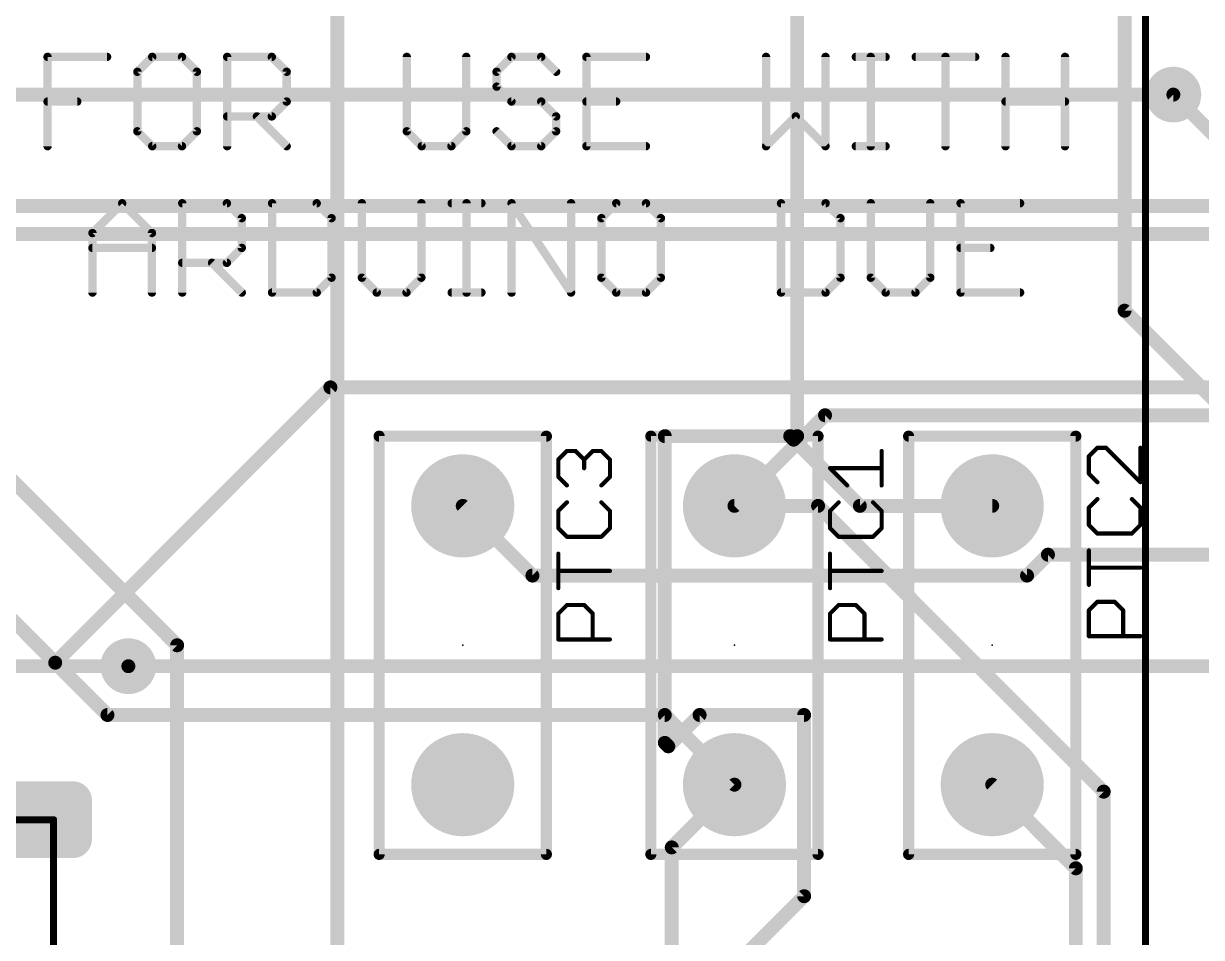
# Model space of a CAD drawing. Extents: x -5 to 102, y -1 to 61.
# Drawn here: x 16.38 to 37.85, y 25.67 to 42.32 of the extents above; entities that cross this region are included whole.
import ezdxf

# ---------------------------------------------------------------- set-up
doc = ezdxf.new("R2010")
doc.units = 0
for name, color, linetype in [('1', 22, 'CONTINUOUS'), ('16', 175, 'CONTINUOUS'), ('17', 82, 'CONTINUOUS'), ('18', 82, 'CONTINUOUS'), ('21', 253, 'CONTINUOUS'), ('23', 7, 'CONTINUOUS'), ('25', 253, 'CONTINUOUS'), ('51', 253, 'CONTINUOUS')]:
    doc.layers.add(name, color=color, linetype=linetype)

# ---------------------------------------------------------------- blocks, each defined once
blk = doc.blocks.new('ROUNDP')
at = {"const_width": 0.5}
blk.add_lwpolyline([(0, -0.25, 1), (0, 0.25, 1), (0, -0.25)], format="xyb", dxfattribs=at)
blk = doc.blocks.new('RECT224000X480000R50')
at = {"const_width": 0.35}
blk.add_lwpolyline([(0.525, -1.15), (0.525, 1.15, 0.4142), (0.35, 1.325), (-0.35, 1.325, 0.4142), (-0.525, 1.15), (-0.525, -1.15, 0.4142), (-0.35, -1.325), (0.35, -1.325, 0.4142)], format="xyb", close=True, dxfattribs=at)
blk.add_solid([(-0.3754, -1.1754), (0.3754, -1.1754), (-0.3754, 1.1754), (0.3754, 1.1754)])
blk = doc.blocks.new('ROUNDV')
at = {"const_width": 0.5}
blk.add_lwpolyline([(0, -0.25, 1), (0, 0.25, 1), (0, -0.25)], format="xyb", dxfattribs=at)

msp = doc.modelspace()

# ---------------------------------------------------------------- linework, layer by layer
at = {"layer": '1', "const_width": 0.254}
for points in [[(36.449, 37.084), (36.449, 51.308)], [(30.48, 50.419), (30.48, 34.798)], [(22.098, 43.561), (22.098, 15.621)], [(42.799, 35.56), (37.338, 41.021)], [(39.37, 34.163), (36.449, 37.084)], [(13.843, 36.322), (19.177, 30.988)], [(28.067, 34.798), (30.353, 34.798)], [(28.067, 29.21), (28.067, 34.798)], [(30.353, 34.798), (30.4165, 34.7345)], [(30.48, 34.798), (30.4165, 34.7345)], [(30.4165, 34.7345), (31.623, 33.528)], [(29.337, 33.528), (30.861, 33.528)], [(30.861, 33.528), (36.068, 28.321)], [(31.623, 33.528), (34.036, 33.528)], [(19.177, 30.988), (19.177, 20.193)], [(18.288, 30.607), (12.954, 30.607)], [(28.702, 29.718), (28.1305, 29.1465)], [(30.607, 29.718), (28.702, 29.718)], [(30.607, 26.416), (30.607, 29.718)], [(28.067, 29.21), (28.1305, 29.1465)], [(29.337, 28.448), (28.194, 27.305)], [(34.036, 28.448), (35.56, 26.924)], [(36.068, 28.321), (36.068, 7.366)], [(28.194, 27.305), (28.194, 21.717)], [(35.56, 26.924), (35.56, 5.334)], [(29.337, 25.146), (30.607, 26.416)]]:
    msp.add_lwpolyline(points, dxfattribs=at)
at = {"layer": '1', "const_width": 0.127}
for points in [[(37.3829, 41.0659, 1), (37.2931, 40.9761)], [(36.4939, 37.1289, 1), (36.4041, 37.0391)], [(36.3855, 37.084, 1), (36.5125, 37.084)], [(28.067, 34.8615, 1), (28.067, 34.7345)], [(28.1305, 34.798, 1), (28.0035, 34.798)], [(30.3979, 34.8429, 1), (30.3081, 34.7531)], [(30.353, 34.7345, 1), (30.353, 34.8615)], [(30.4614, 34.7794, 1), (30.3716, 34.6896)], [(30.3716, 34.7794, 1), (30.4614, 34.6896)], [(30.3716, 34.6896, 1), (30.4614, 34.7794)], [(30.4165, 34.798, 1), (30.5435, 34.798)], [(30.5249, 34.7531, 1), (30.4351, 34.8429)], [(29.337, 33.5915, 1), (29.337, 33.4645)], [(30.9059, 33.5729, 1), (30.8161, 33.4831)], [(30.861, 33.4645, 1), (30.861, 33.5915)], [(31.623, 33.5915, 1), (31.623, 33.4645)], [(31.5781, 33.4831, 1), (31.6679, 33.5729)], [(34.036, 33.4645, 1), (34.036, 33.5915)], [(19.2405, 30.988, 1), (19.1135, 30.988)], [(19.1321, 30.9431, 1), (19.2219, 31.0329)], [(18.288, 30.5435, 1), (18.288, 30.6705)], [(28.702, 29.7815, 1), (28.702, 29.6545)], [(28.7469, 29.6731, 1), (28.6571, 29.7629)], [(30.6705, 29.718, 1), (30.5435, 29.718)], [(30.607, 29.6545, 1), (30.607, 29.7815)], [(28.1119, 29.2549, 1), (28.0221, 29.1651)], [(28.0035, 29.21, 1), (28.1305, 29.21)], [(28.0856, 29.1914, 1), (28.1754, 29.1016)], [(28.0856, 29.1016, 1), (28.1754, 29.1914)], [(29.3819, 28.4031, 1), (29.2921, 28.4929)], [(34.0809, 28.4929, 1), (33.9911, 28.4031)], [(36.1315, 28.321, 1), (36.0045, 28.321)], [(36.0231, 28.2761, 1), (36.1129, 28.3659)], [(28.2575, 27.305, 1), (28.1305, 27.305)], [(28.1491, 27.3499, 1), (28.2389, 27.2601)], [(35.6235, 26.924, 1), (35.4965, 26.924)], [(35.5151, 26.8791, 1), (35.6049, 26.9689)], [(30.5435, 26.416, 1), (30.6705, 26.416)], [(30.6519, 26.3711, 1), (30.5621, 26.4609)]]:
    msp.add_lwpolyline(points, format="xyb", dxfattribs=at)
at = {"layer": '16', "const_width": 0.254}
for points in [[(37.338, 41.021), (12.446, 41.021)], [(8.255, 38.989), (48.133, 38.989)], [(62.611, 38.481), (15.875, 38.481)], [(16.9545, 30.6705), (21.971, 35.687)], [(21.971, 35.687), (38.354, 35.687)], [(16.9545, 30.6705), (12.319, 35.306)], [(29.337, 33.528), (30.988, 35.179)], [(30.988, 35.179), (38.608, 35.179)], [(24.384, 33.528), (25.654, 32.258)], [(34.671, 32.258), (35.052, 32.639)], [(35.052, 32.639), (41.148, 32.639)], [(25.654, 32.258), (34.671, 32.258)], [(17.907, 29.718), (16.9545, 30.6705)], [(43.18, 30.607), (18.288, 30.607)], [(28.067, 29.718), (17.907, 29.718)], [(29.337, 28.448), (28.067, 29.718)]]:
    msp.add_lwpolyline(points, dxfattribs=at)
at = {"layer": '16', "const_width": 0.127}
for points in [[(37.338, 40.9575, 1), (37.338, 41.0845)], [(21.971, 35.7505, 1), (21.971, 35.6235)], [(22.0159, 35.6421, 1), (21.9261, 35.7319)], [(30.988, 35.2425, 1), (30.988, 35.1155)], [(31.0329, 35.1341, 1), (30.9431, 35.2239)], [(24.4289, 33.5729, 1), (24.3391, 33.4831)], [(29.2921, 33.5729, 1), (29.3819, 33.4831)], [(35.052, 32.7025, 1), (35.052, 32.5755)], [(35.0969, 32.5941, 1), (35.0071, 32.6839)], [(25.654, 32.3215, 1), (25.654, 32.1945)], [(25.6091, 32.2131, 1), (25.6989, 32.3029)], [(34.6261, 32.3029, 1), (34.7159, 32.2131)], [(34.671, 32.1945, 1), (34.671, 32.3215)], [(16.9994, 30.7154, 1), (16.9096, 30.6256)], [(16.9096, 30.7154, 1), (16.9994, 30.6256)], [(16.9096, 30.6256, 1), (16.9994, 30.7154)], [(18.288, 30.6705, 1), (18.288, 30.5435)], [(17.907, 29.7815, 1), (17.907, 29.6545)], [(17.8621, 29.6731, 1), (17.9519, 29.7629)], [(28.1119, 29.7629, 1), (28.0221, 29.6731)], [(28.067, 29.6545, 1), (28.067, 29.7815)], [(29.2921, 28.4031, 1), (29.3819, 28.4929)]]:
    msp.add_lwpolyline(points, format="xyb", dxfattribs=at)
at = {"layer": '21'}
for points, const_width in [([(16.8151, 40.0812), (16.8151, 41.7082)], 0.1524), ([(16.8151, 41.7082), (17.8998, 41.7082)], 0.1524), ([(18.7234, 41.7082), (18.4523, 41.437)], 0.1524), ([(19.2658, 41.7082), (18.7234, 41.7082)], 0.1524), ([(19.5369, 41.437), (19.2658, 41.7082)], 0.1524), ([(20.0894, 40.0812), (20.0894, 41.7082)], 0.1524), ([(20.0894, 41.7082), (20.9029, 41.7082)], 0.1524), ([(20.9029, 41.7082), (21.1741, 41.437)], 0.1524), ([(23.3637, 41.7082), (23.3637, 40.3524)], 0.1524), ([(24.4484, 40.3524), (24.4484, 41.7082)], 0.1524), ([(25.272, 41.7082), (25.0009, 41.437)], 0.1524), ([(25.8144, 41.7082), (25.272, 41.7082)], 0.1524), ([(26.0855, 41.437), (25.8144, 41.7082)], 0.1524), ([(27.7227, 41.7082), (26.638, 41.7082)], 0.1524), ([(26.638, 41.7082), (26.638, 40.0812)], 0.1524), ([(29.9124, 41.7082), (29.9124, 40.0812)], 0.1524), ([(30.997, 40.0812), (30.997, 41.7082)], 0.1524), ([(31.5495, 41.7082), (32.0918, 41.7082)], 0.1524), ([(31.8207, 40.0812), (31.8207, 41.7082)], 0.1524), ([(32.6409, 41.7082), (33.7256, 41.7082)], 0.1524), ([(33.1833, 40.0812), (33.1833, 41.7082)], 0.1524), ([(34.2781, 40.0812), (34.2781, 41.7082)], 0.1524), ([(35.3628, 41.7082), (35.3628, 40.0812)], 0.1524), ([(18.4523, 41.437), (18.4523, 40.3524)], 0.1524), ([(19.5369, 40.3524), (19.5369, 41.437)], 0.1524), ([(21.1741, 41.437), (21.1741, 40.8947)], 0.1524), ([(25.0009, 41.437), (25.0009, 41.1659)], 0.1524), ([(25.0009, 41.1659), (25.272, 40.8947)], 0.1524), ([(16.8151, 40.8947), (17.3574, 40.8947)], 0.1524), ([(21.1741, 40.8947), (20.9029, 40.6235)], 0.1524), ([(25.272, 40.8947), (25.8144, 40.8947)], 0.1524), ([(25.8144, 40.8947), (26.0855, 40.6235)], 0.1524), ([(26.638, 40.8947), (27.1804, 40.8947)], 0.1524), ([(34.2781, 40.8947), (35.3628, 40.8947)], 0.1524), ([(20.9029, 40.6235), (20.0894, 40.6235)], 0.1524), ([(20.6317, 40.6235), (21.1741, 40.0812)], 0.1524), ([(26.0855, 40.6235), (26.0855, 40.3524)], 0.1524), ([(29.9124, 40.0812), (30.4547, 40.6235)], 0.1524), ([(30.4547, 40.6235), (30.997, 40.0812)], 0.1524), ([(18.4523, 40.3524), (18.7234, 40.0812)], 0.1524), ([(19.2658, 40.0812), (19.5369, 40.3524)], 0.1524), ([(23.3637, 40.3524), (23.6349, 40.0812)], 0.1524), ([(24.1772, 40.0812), (24.4484, 40.3524)], 0.1524), ([(25.272, 40.0812), (25.0009, 40.3524)], 0.1524), ([(26.0855, 40.3524), (25.8144, 40.0812)], 0.1524), ([(18.7234, 40.0812), (19.2658, 40.0812)], 0.1524), ([(23.6349, 40.0812), (24.1772, 40.0812)], 0.1524), ([(25.8144, 40.0812), (25.272, 40.0812)], 0.1524), ([(26.638, 40.0812), (27.7227, 40.0812)], 0.1524), ([(31.5495, 40.0812), (32.0918, 40.0812)], 0.1524), ([(17.6337, 38.4989), (18.176, 39.0412)], 0.1524), ([(18.176, 39.0412), (18.7183, 38.4989)], 0.1524), ([(19.2708, 37.4142), (19.2708, 39.0412)], 0.1524), ([(19.2708, 39.0412), (20.0843, 39.0412)], 0.1524), ([(20.0843, 39.0412), (20.3555, 38.77)], 0.1524), ([(20.908, 39.0412), (20.908, 37.4142)], 0.1524), ([(21.7215, 39.0412), (20.908, 39.0412)], 0.1524), ([(21.9927, 38.77), (21.7215, 39.0412)], 0.1524), ([(22.5451, 39.0412), (22.5451, 37.6854)], 0.1524), ([(23.6298, 37.6854), (23.6298, 39.0412)], 0.1524), ([(24.1823, 39.0412), (24.7246, 39.0412)], 0.1524), ([(24.4535, 37.4142), (24.4535, 39.0412)], 0.1524), ([(25.2737, 37.4142), (25.2737, 39.0412)], 0.1524), ([(25.2737, 39.0412), (26.3584, 37.4142)], 0.1524), ([(26.3584, 37.4142), (26.3584, 39.0412)], 0.1524), ([(27.1821, 39.0412), (26.9109, 38.77)], 0.1524), ([(27.7244, 39.0412), (27.1821, 39.0412)], 0.1524), ([(27.9956, 38.77), (27.7244, 39.0412)], 0.1524), ([(30.1852, 39.0412), (30.1852, 37.4142)], 0.1524), ([(30.9987, 39.0412), (30.1852, 39.0412)], 0.1524), ([(31.2699, 38.77), (30.9987, 39.0412)], 0.1524), ([(31.8224, 39.0412), (31.8224, 37.6854)], 0.1524), ([(32.907, 37.6854), (32.907, 39.0412)], 0.1524), ([(34.5442, 39.0412), (33.4595, 39.0412)], 0.1524), ([(33.4595, 39.0412), (33.4595, 37.4142)], 0.1524), ([(20.3555, 38.77), (20.3555, 38.2277)], 0.1524), ([(21.9927, 37.6854), (21.9927, 38.77)], 0.1524), ([(26.9109, 38.77), (26.9109, 37.6854)], 0.1524), ([(27.9956, 37.6854), (27.9956, 38.77)], 0.1524), ([(31.2699, 37.6854), (31.2699, 38.77)], 0.1524), ([(17.6337, 37.4142), (17.6337, 38.4989)], 0.1524), ([(18.7183, 38.4989), (18.7183, 37.4142)], 0.1524), ([(17.6337, 38.2277), (18.7183, 38.2277)], 0.1524), ([(20.3555, 38.2277), (20.0843, 37.9565)], 0.1524), ([(33.4595, 38.2277), (34.0019, 38.2277)], 0.1524), ([(20.0843, 37.9565), (19.2708, 37.9565)], 0.1524), ([(19.8132, 37.9565), (20.3555, 37.4142)], 0.1524), ([(21.7215, 37.4142), (21.9927, 37.6854)], 0.1524), ([(22.5451, 37.6854), (22.8163, 37.4142)], 0.1524), ([(23.3586, 37.4142), (23.6298, 37.6854)], 0.1524), ([(26.9109, 37.6854), (27.1821, 37.4142)], 0.1524), ([(27.7244, 37.4142), (27.9956, 37.6854)], 0.1524), ([(30.9987, 37.4142), (31.2699, 37.6854)], 0.1524), ([(31.8224, 37.6854), (32.0935, 37.4142)], 0.1524), ([(32.6359, 37.4142), (32.907, 37.6854)], 0.1524), ([(20.908, 37.4142), (21.7215, 37.4142)], 0.1524), ([(22.8163, 37.4142), (23.3586, 37.4142)], 0.1524), ([(24.1823, 37.4142), (24.7246, 37.4142)], 0.1524), ([(27.1821, 37.4142), (27.7244, 37.4142)], 0.1524), ([(30.1852, 37.4142), (30.9987, 37.4142)], 0.1524), ([(32.0935, 37.4142), (32.6359, 37.4142)], 0.1524), ([(33.4595, 37.4142), (34.5442, 37.4142)], 0.1524), ([(22.86, 27.178), (22.86, 34.798)], 0.2032), ([(22.86, 34.798), (25.908, 34.798)], 0.2032), ([(25.908, 34.798), (25.908, 27.178)], 0.2032), ([(27.813, 27.178), (27.813, 34.798)], 0.2032), ([(27.813, 34.798), (30.861, 34.798)], 0.2032), ([(30.861, 34.798), (30.861, 27.178)], 0.2032), ([(32.512, 27.178), (32.512, 34.798)], 0.2032), ([(32.512, 34.798), (35.56, 34.798)], 0.2032), ([(35.56, 34.798), (35.56, 27.178)], 0.2032), ([(16.925, 27.81), (1.125, 27.81)], 0.127), ([(16.925, 12.51), (16.925, 27.81)], 0.127), ([(25.908, 27.178), (22.86, 27.178)], 0.2032), ([(30.861, 27.178), (27.813, 27.178)], 0.2032), ([(35.56, 27.178), (32.512, 27.178)], 0.2032)]:
    msp.add_lwpolyline(points, dxfattribs=dict(at, const_width=const_width))
for points, const_width in [([(16.8532, 41.7082, 1), (16.777, 41.7082)], 0.0762), ([(16.8151, 41.7463, 1), (16.8151, 41.6701)], 0.0762), ([(17.8998, 41.6701, 1), (17.8998, 41.7463)], 0.0762), ([(18.7234, 41.7463, 1), (18.7234, 41.6701)], 0.0762), ([(18.7504, 41.6812, 1), (18.6965, 41.7351)], 0.0762), ([(19.2927, 41.7351, 1), (19.2388, 41.6812)], 0.0762), ([(19.2658, 41.6701, 1), (19.2658, 41.7463)], 0.0762), ([(20.1275, 41.7082, 1), (20.0513, 41.7082)], 0.0762), ([(20.0894, 41.7463, 1), (20.0894, 41.6701)], 0.0762), ([(20.9298, 41.7351, 1), (20.876, 41.6812)], 0.0762), ([(20.9029, 41.6701, 1), (20.9029, 41.7463)], 0.0762), ([(23.4018, 41.7082, 1), (23.3256, 41.7082)], 0.0762), ([(24.4865, 41.7082, 1), (24.4103, 41.7082)], 0.0762), ([(25.272, 41.7463, 1), (25.272, 41.6701)], 0.0762), ([(25.299, 41.6812, 1), (25.2451, 41.7351)], 0.0762), ([(25.8413, 41.7351, 1), (25.7874, 41.6812)], 0.0762), ([(25.8144, 41.6701, 1), (25.8144, 41.7463)], 0.0762), ([(26.638, 41.7463, 1), (26.638, 41.6701)], 0.0762), ([(26.6761, 41.7082, 1), (26.5999, 41.7082)], 0.0762), ([(27.7227, 41.6701, 1), (27.7227, 41.7463)], 0.0762), ([(29.9505, 41.7082, 1), (29.8743, 41.7082)], 0.0762), ([(31.0351, 41.7082, 1), (30.9589, 41.7082)], 0.0762), ([(31.5495, 41.7463, 1), (31.5495, 41.6701)], 0.0762), ([(31.8588, 41.7082, 1), (31.7826, 41.7082)], 0.0762), ([(32.0918, 41.6701, 1), (32.0918, 41.7463)], 0.0762), ([(32.6409, 41.7463, 1), (32.6409, 41.6701)], 0.0762), ([(33.2214, 41.7082, 1), (33.1452, 41.7082)], 0.0762), ([(33.7256, 41.6701, 1), (33.7256, 41.7463)], 0.0762), ([(34.3162, 41.7082, 1), (34.24, 41.7082)], 0.0762), ([(35.4009, 41.7082, 1), (35.3247, 41.7082)], 0.0762), ([(18.4253, 41.464, 1), (18.4792, 41.4101)], 0.0762), ([(18.4904, 41.437, 1), (18.4142, 41.437)], 0.0762), ([(19.575, 41.437, 1), (19.4988, 41.437)], 0.0762), ([(19.51, 41.4101, 1), (19.5639, 41.464)], 0.0762), ([(21.2122, 41.437, 1), (21.136, 41.437)], 0.0762), ([(21.1471, 41.4101, 1), (21.201, 41.464)], 0.0762), ([(24.9739, 41.464, 1), (25.0278, 41.4101)], 0.0762), ([(25.039, 41.437, 1), (24.9628, 41.437)], 0.0762), ([(26.0586, 41.4101, 1), (26.1125, 41.464)], 0.0762), ([(25.0278, 41.1928, 1), (24.9739, 41.1389)], 0.0762), ([(24.9628, 41.1659, 1), (25.039, 41.1659)], 0.0762), ([(16.8151, 40.9328, 1), (16.8151, 40.8566)], 0.0762), ([(17.3574, 40.8566, 1), (17.3574, 40.9328)], 0.0762), ([(21.136, 40.8947, 1), (21.2122, 40.8947)], 0.0762), ([(21.201, 40.8678, 1), (21.1471, 40.9216)], 0.0762), ([(25.272, 40.9328, 1), (25.272, 40.8566)], 0.0762), ([(25.2451, 40.8678, 1), (25.299, 40.9216)], 0.0762), ([(25.8413, 40.9216, 1), (25.7874, 40.8678)], 0.0762), ([(25.8144, 40.8566, 1), (25.8144, 40.9328)], 0.0762), ([(26.638, 40.9328, 1), (26.638, 40.8566)], 0.0762), ([(27.1804, 40.8566, 1), (27.1804, 40.9328)], 0.0762), ([(34.2781, 40.9328, 1), (34.2781, 40.8566)], 0.0762), ([(35.3628, 40.8566, 1), (35.3628, 40.9328)], 0.0762), ([(20.0894, 40.6616, 1), (20.0894, 40.5854)], 0.0762), ([(20.6587, 40.6505, 1), (20.6048, 40.5966)], 0.0762), ([(20.876, 40.6505, 1), (20.9299, 40.5966)], 0.0762), ([(20.9029, 40.5854, 1), (20.9029, 40.6616)], 0.0762), ([(26.1236, 40.6235, 1), (26.0474, 40.6235)], 0.0762), ([(26.0586, 40.5966, 1), (26.1125, 40.6505)], 0.0762), ([(30.4816, 40.6505, 1), (30.4277, 40.5966)], 0.0762), ([(30.4816, 40.5966, 1), (30.4277, 40.6505)], 0.0762), ([(18.4792, 40.3793, 1), (18.4253, 40.3254)], 0.0762), ([(18.4142, 40.3524, 1), (18.4904, 40.3524)], 0.0762), ([(19.4988, 40.3524, 1), (19.575, 40.3524)], 0.0762), ([(19.5639, 40.3254, 1), (19.51, 40.3793)], 0.0762), ([(23.3907, 40.3793, 1), (23.3368, 40.3254)], 0.0762), ([(23.3256, 40.3524, 1), (23.4018, 40.3524)], 0.0762), ([(24.4103, 40.3524, 1), (24.4865, 40.3524)], 0.0762), ([(24.4753, 40.3254, 1), (24.4214, 40.3793)], 0.0762), ([(25.0278, 40.3793, 1), (24.9739, 40.3254)], 0.0762), ([(26.0474, 40.3524, 1), (26.1236, 40.3524)], 0.0762), ([(26.1125, 40.3254, 1), (26.0586, 40.3793)], 0.0762), ([(18.7234, 40.1193, 1), (18.7234, 40.0431)], 0.0762), ([(19.2658, 40.0431, 1), (19.2658, 40.1193)], 0.0762), ([(23.6349, 40.1193, 1), (23.6349, 40.0431)], 0.0762), ([(24.1772, 40.0431, 1), (24.1772, 40.1193)], 0.0762), ([(25.272, 40.1193, 1), (25.272, 40.0431)], 0.0762), ([(25.8144, 40.0431, 1), (25.8144, 40.1193)], 0.0762), ([(26.638, 40.1193, 1), (26.638, 40.0431)], 0.0762), ([(27.7227, 40.0431, 1), (27.7227, 40.1193)], 0.0762), ([(31.5495, 40.1193, 1), (31.5495, 40.0431)], 0.0762), ([(32.0918, 40.0431, 1), (32.0918, 40.1193)], 0.0762), ([(16.777, 40.0812, 1), (16.8532, 40.0812)], 0.0762), ([(18.6965, 40.0543, 1), (18.7504, 40.1081)], 0.0762), ([(19.2388, 40.1081, 1), (19.2927, 40.0543)], 0.0762), ([(20.0513, 40.0812, 1), (20.1275, 40.0812)], 0.0762), ([(21.1471, 40.0543, 1), (21.201, 40.1081)], 0.0762), ([(23.6079, 40.0543, 1), (23.6618, 40.1081)], 0.0762), ([(24.1503, 40.1081, 1), (24.2042, 40.0543)], 0.0762), ([(25.2451, 40.0543, 1), (25.299, 40.1081)], 0.0762), ([(25.7874, 40.1081, 1), (25.8413, 40.0543)], 0.0762), ([(26.5999, 40.0812, 1), (26.6761, 40.0812)], 0.0762), ([(29.8854, 40.1081, 1), (29.9393, 40.0543)], 0.0762), ([(29.8743, 40.0812, 1), (29.9505, 40.0812)], 0.0762), ([(30.9589, 40.0812, 1), (31.0351, 40.0812)], 0.0762), ([(30.9701, 40.0543, 1), (31.024, 40.1081)], 0.0762), ([(31.7826, 40.0812, 1), (31.8588, 40.0812)], 0.0762), ([(33.1452, 40.0812, 1), (33.2214, 40.0812)], 0.0762), ([(34.24, 40.0812, 1), (34.3162, 40.0812)], 0.0762), ([(35.3247, 40.0812, 1), (35.4009, 40.0812)], 0.0762), ([(18.203, 39.0681, 1), (18.1491, 39.0142)], 0.0762), ([(18.203, 39.0142, 1), (18.1491, 39.0681)], 0.0762), ([(19.3089, 39.0412, 1), (19.2327, 39.0412)], 0.0762), ([(19.2708, 39.0793, 1), (19.2708, 39.0031)], 0.0762), ([(20.1113, 39.0681, 1), (20.0574, 39.0142)], 0.0762), ([(20.0843, 39.0031, 1), (20.0843, 39.0793)], 0.0762), ([(20.9461, 39.0412, 1), (20.8699, 39.0412)], 0.0762), ([(20.908, 39.0793, 1), (20.908, 39.0031)], 0.0762), ([(21.7484, 39.0681, 1), (21.6945, 39.0142)], 0.0762), ([(21.7215, 39.0031, 1), (21.7215, 39.0793)], 0.0762), ([(22.5832, 39.0412, 1), (22.507, 39.0412)], 0.0762), ([(23.6679, 39.0412, 1), (23.5917, 39.0412)], 0.0762), ([(24.1823, 39.0793, 1), (24.1823, 39.0031)], 0.0762), ([(24.4916, 39.0412, 1), (24.4154, 39.0412)], 0.0762), ([(24.7246, 39.0031, 1), (24.7246, 39.0793)], 0.0762), ([(25.3118, 39.0412, 1), (25.2356, 39.0412)], 0.0762), ([(25.3054, 39.0623, 1), (25.242, 39.0201)], 0.0762), ([(26.3965, 39.0412, 1), (26.3203, 39.0412)], 0.0762), ([(27.1821, 39.0793, 1), (27.1821, 39.0031)], 0.0762), ([(27.209, 39.0142, 1), (27.1551, 39.0681)], 0.0762), ([(27.7513, 39.0681, 1), (27.6975, 39.0142)], 0.0762), ([(27.7244, 39.0031, 1), (27.7244, 39.0793)], 0.0762), ([(30.2233, 39.0412, 1), (30.1471, 39.0412)], 0.0762), ([(30.1852, 39.0793, 1), (30.1852, 39.0031)], 0.0762), ([(31.0256, 39.0681, 1), (30.9718, 39.0142)], 0.0762), ([(30.9987, 39.0031, 1), (30.9987, 39.0793)], 0.0762), ([(31.8605, 39.0412, 1), (31.7843, 39.0412)], 0.0762), ([(32.9451, 39.0412, 1), (32.8689, 39.0412)], 0.0762), ([(33.4595, 39.0793, 1), (33.4595, 39.0031)], 0.0762), ([(33.4976, 39.0412, 1), (33.4214, 39.0412)], 0.0762), ([(34.5442, 39.0031, 1), (34.5442, 39.0793)], 0.0762), ([(20.3936, 38.77, 1), (20.3174, 38.77)], 0.0762), ([(20.3286, 38.7431, 1), (20.3824, 38.797)], 0.0762), ([(22.0308, 38.77, 1), (21.9546, 38.77)], 0.0762), ([(21.9657, 38.7431, 1), (22.0196, 38.797)], 0.0762), ([(26.949, 38.77, 1), (26.8728, 38.77)], 0.0762), ([(26.884, 38.797, 1), (26.9378, 38.7431)], 0.0762), ([(28.0337, 38.77, 1), (27.9575, 38.77)], 0.0762), ([(27.9686, 38.7431, 1), (28.0225, 38.797)], 0.0762), ([(31.308, 38.77, 1), (31.2318, 38.77)], 0.0762), ([(31.2429, 38.7431, 1), (31.2968, 38.797)], 0.0762), ([(17.6067, 38.5258, 1), (17.6606, 38.4719)], 0.0762), ([(17.6718, 38.4989, 1), (17.5956, 38.4989)], 0.0762), ([(18.7564, 38.4989, 1), (18.6802, 38.4989)], 0.0762), ([(18.6914, 38.4719, 1), (18.7453, 38.5258)], 0.0762), ([(17.6337, 38.2658, 1), (17.6337, 38.1896)], 0.0762), ([(18.7183, 38.1896, 1), (18.7183, 38.2658)], 0.0762), ([(20.3174, 38.2277, 1), (20.3936, 38.2277)], 0.0762), ([(20.3824, 38.2008, 1), (20.3286, 38.2546)], 0.0762), ([(33.4595, 38.2658, 1), (33.4595, 38.1896)], 0.0762), ([(34.0019, 38.1896, 1), (34.0019, 38.2658)], 0.0762), ([(19.2708, 37.9946, 1), (19.2708, 37.9184)], 0.0762), ([(19.8401, 37.9835, 1), (19.7862, 37.9296)], 0.0762), ([(20.0574, 37.9835, 1), (20.1113, 37.9296)], 0.0762), ([(20.0843, 37.9184, 1), (20.0843, 37.9946)], 0.0762), ([(21.9546, 37.6854, 1), (22.0308, 37.6854)], 0.0762), ([(22.0196, 37.6584, 1), (21.9657, 37.7123)], 0.0762), ([(22.5721, 37.7123, 1), (22.5182, 37.6584)], 0.0762), ([(22.507, 37.6854, 1), (22.5832, 37.6854)], 0.0762), ([(23.5917, 37.6854, 1), (23.6679, 37.6854)], 0.0762), ([(23.6567, 37.6584, 1), (23.6029, 37.7123)], 0.0762), ([(26.9378, 37.7123, 1), (26.884, 37.6584)], 0.0762), ([(26.8728, 37.6854, 1), (26.949, 37.6854)], 0.0762), ([(27.9575, 37.6854, 1), (28.0337, 37.6854)], 0.0762), ([(28.0225, 37.6584, 1), (27.9686, 37.7123)], 0.0762), ([(31.2318, 37.6854, 1), (31.308, 37.6854)], 0.0762), ([(31.2968, 37.6584, 1), (31.2429, 37.7123)], 0.0762), ([(31.8493, 37.7123, 1), (31.7954, 37.6584)], 0.0762), ([(31.7843, 37.6854, 1), (31.8605, 37.6854)], 0.0762), ([(32.8689, 37.6854, 1), (32.9451, 37.6854)], 0.0762), ([(32.934, 37.6584, 1), (32.8801, 37.7123)], 0.0762), ([(17.5956, 37.4142, 1), (17.6718, 37.4142)], 0.0762), ([(18.6802, 37.4142, 1), (18.7564, 37.4142)], 0.0762), ([(19.2327, 37.4142, 1), (19.3089, 37.4142)], 0.0762), ([(20.3286, 37.3873, 1), (20.3824, 37.4411)], 0.0762), ([(20.908, 37.4523, 1), (20.908, 37.3761)], 0.0762), ([(20.8699, 37.4142, 1), (20.9461, 37.4142)], 0.0762), ([(21.6945, 37.4411, 1), (21.7484, 37.3873)], 0.0762), ([(21.7215, 37.3761, 1), (21.7215, 37.4523)], 0.0762), ([(22.8163, 37.4523, 1), (22.8163, 37.3761)], 0.0762), ([(22.7894, 37.3873, 1), (22.8433, 37.4411)], 0.0762), ([(23.3317, 37.4411, 1), (23.3856, 37.3873)], 0.0762), ([(23.3586, 37.3761, 1), (23.3586, 37.4523)], 0.0762), ([(24.1823, 37.4523, 1), (24.1823, 37.3761)], 0.0762), ([(24.4154, 37.4142, 1), (24.4916, 37.4142)], 0.0762), ([(24.7246, 37.3761, 1), (24.7246, 37.4523)], 0.0762), ([(25.2356, 37.4142, 1), (25.3118, 37.4142)], 0.0762), ([(26.3203, 37.4142, 1), (26.3965, 37.4142)], 0.0762), ([(26.3267, 37.3931, 1), (26.3901, 37.4353)], 0.0762), ([(27.1821, 37.4523, 1), (27.1821, 37.3761)], 0.0762), ([(27.1551, 37.3873, 1), (27.209, 37.4411)], 0.0762), ([(27.6975, 37.4411, 1), (27.7513, 37.3873)], 0.0762), ([(27.7244, 37.3761, 1), (27.7244, 37.4523)], 0.0762), ([(30.1852, 37.4523, 1), (30.1852, 37.3761)], 0.0762), ([(30.1471, 37.4142, 1), (30.2233, 37.4142)], 0.0762), ([(30.9718, 37.4411, 1), (31.0256, 37.3873)], 0.0762), ([(30.9987, 37.3761, 1), (30.9987, 37.4523)], 0.0762), ([(32.0935, 37.4523, 1), (32.0935, 37.3761)], 0.0762), ([(32.0666, 37.3873, 1), (32.1205, 37.4411)], 0.0762), ([(32.6089, 37.4411, 1), (32.6628, 37.3873)], 0.0762), ([(32.6359, 37.3761, 1), (32.6359, 37.4523)], 0.0762), ([(33.4595, 37.4523, 1), (33.4595, 37.3761)], 0.0762), ([(33.4214, 37.4142, 1), (33.4976, 37.4142)], 0.0762), ([(34.5442, 37.3761, 1), (34.5442, 37.4523)], 0.0762), ([(22.9108, 34.798, 1), (22.8092, 34.798)], 0.1016), ([(22.86, 34.8488, 1), (22.86, 34.7472)], 0.1016), ([(25.9588, 34.798, 1), (25.8572, 34.798)], 0.1016), ([(25.908, 34.7472, 1), (25.908, 34.8488)], 0.1016), ([(27.8638, 34.798, 1), (27.7622, 34.798)], 0.1016), ([(27.813, 34.8488, 1), (27.813, 34.7472)], 0.1016), ([(30.9118, 34.798, 1), (30.8102, 34.798)], 0.1016), ([(30.861, 34.7472, 1), (30.861, 34.8488)], 0.1016), ([(32.5628, 34.798, 1), (32.4612, 34.798)], 0.1016), ([(32.512, 34.8488, 1), (32.512, 34.7472)], 0.1016), ([(35.6108, 34.798, 1), (35.5092, 34.798)], 0.1016), ([(35.56, 34.7472, 1), (35.56, 34.8488)], 0.1016), ([(16.9567, 27.81, 1), (16.8933, 27.81)], 0.0635), ([(16.925, 27.7783, 1), (16.925, 27.8418)], 0.0635), ([(22.86, 27.2288, 1), (22.86, 27.1272)], 0.1016), ([(25.908, 27.1272, 1), (25.908, 27.2288)], 0.1016), ([(27.813, 27.2288, 1), (27.813, 27.1272)], 0.1016), ([(30.861, 27.1272, 1), (30.861, 27.2288)], 0.1016), ([(32.512, 27.2288, 1), (32.512, 27.1272)], 0.1016), ([(35.56, 27.1272, 1), (35.56, 27.2288)], 0.1016), ([(22.8092, 27.178, 1), (22.9108, 27.178)], 0.1016), ([(25.8572, 27.178, 1), (25.9588, 27.178)], 0.1016), ([(27.7622, 27.178, 1), (27.8638, 27.178)], 0.1016), ([(30.8102, 27.178, 1), (30.9118, 27.178)], 0.1016), ([(32.4612, 27.178, 1), (32.5628, 27.178)], 0.1016), ([(35.5092, 27.178, 1), (35.6108, 27.178)], 0.1016)]:
    msp.add_lwpolyline(points, format="xyb", dxfattribs=dict(at, const_width=const_width))
at = {"layer": '23'}
for p in [(24.384, 30.988), (29.337, 30.988), (34.036, 30.988)]:
    msp.add_point(p, dxfattribs=at)
at = {"layer": '25', "const_width": 0.0762}
for points in [[(35.9541, 34.5867), (35.7973, 34.43)], [(36.1108, 34.5867), (35.9541, 34.5867)], [(36.7379, 33.9597), (36.1108, 34.5867)], [(36.7379, 34.5867), (36.7379, 33.9597)], [(26.1263, 34.3709), (26.2831, 34.5276)], [(26.1263, 34.0573), (26.1263, 34.3709)], [(26.2831, 34.5276), (26.4398, 34.5276)], [(26.4398, 34.5276), (26.5966, 34.3709)], [(26.5966, 34.3709), (26.7534, 34.5276)], [(26.5966, 34.3709), (26.5966, 34.2141)], [(26.7534, 34.5276), (26.9101, 34.5276)], [(26.9101, 34.5276), (27.0669, 34.3709)], [(27.0669, 34.3709), (27.0669, 34.0573)], [(32.0199, 33.9006), (32.0199, 34.5276)], [(35.7973, 34.43), (35.7973, 34.1164)], [(31.3928, 33.9006), (31.0793, 34.2141)], [(31.0793, 34.2141), (32.0199, 34.2141)], [(35.7973, 34.1164), (35.9541, 33.9597)], [(26.2831, 33.9006), (26.1263, 34.0573)], [(27.0669, 34.0573), (26.9101, 33.9006)], [(26.2831, 33.5921), (26.1263, 33.4354)], [(27.0669, 33.4354), (26.9101, 33.5921)], [(31.2361, 33.5921), (31.0793, 33.4354)], [(32.0199, 33.4354), (31.8631, 33.5921)], [(35.9541, 33.6512), (35.7973, 33.4944)], [(35.7973, 33.4944), (35.7973, 33.1809)], [(36.7379, 33.4944), (36.5811, 33.6512)], [(36.7379, 33.1809), (36.7379, 33.4944)], [(26.1263, 33.4354), (26.1263, 33.1218)], [(27.0669, 33.1218), (27.0669, 33.4354)], [(31.0793, 33.4354), (31.0793, 33.1218)], [(32.0199, 33.1218), (32.0199, 33.4354)], [(26.1263, 33.1218), (26.2831, 32.9651)], [(26.9101, 32.9651), (27.0669, 33.1218)], [(31.0793, 33.1218), (31.2361, 32.9651)], [(31.8631, 32.9651), (32.0199, 33.1218)], [(35.7973, 33.1809), (35.9541, 33.0241)], [(36.5811, 33.0241), (36.7379, 33.1809)], [(26.2831, 32.9651), (26.9101, 32.9651)], [(31.2361, 32.9651), (31.8631, 32.9651)], [(35.9541, 33.0241), (36.5811, 33.0241)], [(26.1263, 32.0295), (26.1263, 32.6566)], [(31.0793, 32.0295), (31.0793, 32.6566)], [(35.7973, 32.0886), (35.7973, 32.7157)], [(36.7379, 32.4022), (35.7973, 32.4022)], [(27.0669, 32.3431), (26.1263, 32.3431)], [(32.0199, 32.3431), (31.0793, 32.3431)], [(35.7973, 31.6234), (35.9541, 31.7802)], [(35.9541, 31.7802), (36.2676, 31.7802)], [(36.2676, 31.7802), (36.4244, 31.6234)], [(26.1263, 31.5643), (26.2831, 31.7211)], [(26.1263, 31.094), (26.1263, 31.5643)], [(26.2831, 31.7211), (26.5966, 31.7211)], [(26.5966, 31.7211), (26.7534, 31.5643)], [(26.7534, 31.5643), (26.7534, 31.094)], [(31.0793, 31.5643), (31.2361, 31.7211)], [(31.0793, 31.094), (31.0793, 31.5643)], [(31.2361, 31.7211), (31.5496, 31.7211)], [(31.5496, 31.7211), (31.7064, 31.5643)], [(31.7064, 31.5643), (31.7064, 31.094)], [(35.7973, 31.1531), (35.7973, 31.6234)], [(36.4244, 31.6234), (36.4244, 31.1531)], [(36.7379, 31.1531), (35.7973, 31.1531)], [(27.0669, 31.094), (26.1263, 31.094)], [(32.0199, 31.094), (31.0793, 31.094)]]:
    msp.add_lwpolyline(points, dxfattribs=at)
at = {"layer": '25', "const_width": 0.0381}
for points in [[(35.9541, 34.6058, 1), (35.9541, 34.5677)], [(35.9675, 34.5733, 1), (35.9406, 34.6002)], [(36.1243, 34.6002, 1), (36.0974, 34.5733)], [(36.1108, 34.5677, 1), (36.1108, 34.6058)], [(36.757, 34.5867, 1), (36.7189, 34.5867)], [(26.1453, 34.3709, 1), (26.1072, 34.3709)], [(26.1128, 34.3843, 1), (26.1398, 34.3574)], [(26.2831, 34.5467, 1), (26.2831, 34.5086)], [(26.2965, 34.5142, 1), (26.2696, 34.5411)], [(26.4533, 34.5411, 1), (26.4264, 34.5142)], [(26.4398, 34.5086, 1), (26.4398, 34.5467)], [(26.5831, 34.3843, 1), (26.6101, 34.3574)], [(26.6157, 34.3709, 1), (26.5776, 34.3709)], [(26.5831, 34.3574, 1), (26.6101, 34.3843)], [(26.7534, 34.5467, 1), (26.7534, 34.5086)], [(26.7668, 34.5142, 1), (26.7399, 34.5411)], [(26.9236, 34.5411, 1), (26.8967, 34.5142)], [(26.9101, 34.5086, 1), (26.9101, 34.5467)], [(27.086, 34.3709, 1), (27.0479, 34.3709)], [(27.0534, 34.3574, 1), (27.0804, 34.3843)], [(32.0389, 34.5276, 1), (32.0008, 34.5276)], [(35.8163, 34.43, 1), (35.7782, 34.43)], [(35.7838, 34.4434, 1), (35.8108, 34.4165)], [(26.5776, 34.2141, 1), (26.6157, 34.2141)], [(31.0928, 34.2276, 1), (31.0658, 34.2006)], [(31.0793, 34.2332, 1), (31.0793, 34.1951)], [(32.0199, 34.1951, 1), (32.0199, 34.2332)], [(35.8108, 34.1299, 1), (35.7838, 34.103)], [(26.1072, 34.0573, 1), (26.1453, 34.0573)], [(26.1398, 34.0708, 1), (26.1128, 34.0439)], [(26.2696, 33.8871, 1), (26.2965, 33.914)], [(26.8967, 33.914, 1), (26.9236, 33.8871)], [(27.0479, 34.0573, 1), (27.086, 34.0573)], [(27.0804, 34.0439, 1), (27.0534, 34.0708)], [(31.3794, 33.8871, 1), (31.4063, 33.914)], [(35.7782, 34.1164, 1), (35.8163, 34.1164)], [(35.9406, 33.9462, 1), (35.9675, 33.9731)], [(36.7189, 33.9597, 1), (36.757, 33.9597)], [(36.7244, 33.9462, 1), (36.7514, 33.9731)], [(32.0008, 33.9006, 1), (32.0389, 33.9006)], [(26.2965, 33.5787, 1), (26.2696, 33.6056)], [(26.9236, 33.6056, 1), (26.8967, 33.5787)], [(31.2495, 33.5787, 1), (31.2226, 33.6056)], [(31.8766, 33.6056, 1), (31.8497, 33.5787)], [(35.8163, 33.4944, 1), (35.7782, 33.4944)], [(35.7838, 33.5079, 1), (35.8108, 33.481)], [(35.9675, 33.6377, 1), (35.9406, 33.6647)], [(36.5946, 33.6647, 1), (36.5677, 33.6377)], [(36.757, 33.4944, 1), (36.7189, 33.4944)], [(36.7244, 33.481, 1), (36.7514, 33.5079)], [(26.1453, 33.4354, 1), (26.1072, 33.4354)], [(26.1128, 33.4488, 1), (26.1398, 33.4219)], [(27.086, 33.4354, 1), (27.0479, 33.4354)], [(27.0534, 33.4219, 1), (27.0804, 33.4488)], [(31.0983, 33.4354, 1), (31.0602, 33.4354)], [(31.0658, 33.4488, 1), (31.0928, 33.4219)], [(32.0389, 33.4354, 1), (32.0008, 33.4354)], [(32.0064, 33.4219, 1), (32.0334, 33.4488)], [(26.1072, 33.1218, 1), (26.1453, 33.1218)], [(26.1398, 33.1353, 1), (26.1128, 33.1084)], [(27.0479, 33.1218, 1), (27.086, 33.1218)], [(27.0804, 33.1084, 1), (27.0534, 33.1353)], [(31.0602, 33.1218, 1), (31.0983, 33.1218)], [(31.0928, 33.1353, 1), (31.0658, 33.1084)], [(32.0008, 33.1218, 1), (32.0389, 33.1218)], [(32.0334, 33.1084, 1), (32.0064, 33.1353)], [(35.7782, 33.1809, 1), (35.8163, 33.1809)], [(35.8108, 33.1944, 1), (35.7838, 33.1674)], [(36.7189, 33.1809, 1), (36.757, 33.1809)], [(36.7514, 33.1674, 1), (36.7244, 33.1944)], [(26.2831, 32.9841, 1), (26.2831, 32.946)], [(26.2696, 32.9516, 1), (26.2965, 32.9785)], [(26.8967, 32.9785, 1), (26.9236, 32.9516)], [(26.9101, 32.946, 1), (26.9101, 32.9841)], [(31.2361, 32.9841, 1), (31.2361, 32.946)], [(31.2226, 32.9516, 1), (31.2495, 32.9785)], [(31.8497, 32.9785, 1), (31.8766, 32.9516)], [(31.8631, 32.946, 1), (31.8631, 32.9841)], [(35.9541, 33.0432, 1), (35.9541, 33.0051)], [(35.9406, 33.0107, 1), (35.9675, 33.0376)], [(36.5677, 33.0376, 1), (36.5946, 33.0107)], [(36.5811, 33.0051, 1), (36.5811, 33.0432)], [(26.1453, 32.6566, 1), (26.1072, 32.6566)], [(31.0983, 32.6566, 1), (31.0602, 32.6566)], [(35.8163, 32.7157, 1), (35.7782, 32.7157)], [(35.7973, 32.4212, 1), (35.7973, 32.3831)], [(36.7379, 32.3831, 1), (36.7379, 32.4212)], [(26.1263, 32.3621, 1), (26.1263, 32.324)], [(27.0669, 32.324, 1), (27.0669, 32.3621)], [(31.0793, 32.3621, 1), (31.0793, 32.324)], [(32.0199, 32.324, 1), (32.0199, 32.3621)], [(26.1072, 32.0295, 1), (26.1453, 32.0295)], [(31.0602, 32.0295, 1), (31.0983, 32.0295)], [(35.7782, 32.0886, 1), (35.8163, 32.0886)], [(35.9541, 31.7992, 1), (35.9541, 31.7611)], [(35.9675, 31.7667, 1), (35.9406, 31.7936)], [(36.2811, 31.7936, 1), (36.2541, 31.7667)], [(36.2676, 31.7611, 1), (36.2676, 31.7992)], [(26.1453, 31.5643, 1), (26.1072, 31.5643)], [(26.1128, 31.5778, 1), (26.1398, 31.5509)], [(26.2831, 31.7401, 1), (26.2831, 31.702)], [(26.2965, 31.7076, 1), (26.2696, 31.7346)], [(26.6101, 31.7346, 1), (26.5831, 31.7076)], [(26.5966, 31.702, 1), (26.5966, 31.7401)], [(26.7724, 31.5643, 1), (26.7343, 31.5643)], [(26.7399, 31.5509, 1), (26.7668, 31.5778)], [(31.0983, 31.5643, 1), (31.0602, 31.5643)], [(31.0658, 31.5778, 1), (31.0928, 31.5509)], [(31.2361, 31.7401, 1), (31.2361, 31.702)], [(31.2495, 31.7076, 1), (31.2226, 31.7346)], [(31.5631, 31.7346, 1), (31.5361, 31.7076)], [(31.5496, 31.702, 1), (31.5496, 31.7401)], [(31.7254, 31.5643, 1), (31.6873, 31.5643)], [(31.6929, 31.5509, 1), (31.7198, 31.5778)], [(35.8163, 31.6234, 1), (35.7782, 31.6234)], [(35.7838, 31.6369, 1), (35.8108, 31.6099)], [(36.4434, 31.6234, 1), (36.4053, 31.6234)], [(36.4109, 31.6099, 1), (36.4378, 31.6369)], [(35.7782, 31.1531, 1), (35.8163, 31.1531)], [(35.7973, 31.1722, 1), (35.7973, 31.1341)], [(36.4053, 31.1531, 1), (36.4434, 31.1531)], [(36.7379, 31.1341, 1), (36.7379, 31.1722)], [(26.1072, 31.094, 1), (26.1453, 31.094)], [(26.1263, 31.1131, 1), (26.1263, 31.075)], [(26.7343, 31.094, 1), (26.7724, 31.094)], [(27.0669, 31.075, 1), (27.0669, 31.1131)], [(31.0602, 31.094, 1), (31.0983, 31.094)], [(31.0793, 31.1131, 1), (31.0793, 31.075)], [(31.6873, 31.094, 1), (31.7254, 31.094)], [(32.0199, 31.075, 1), (32.0199, 31.1131)]]:
    msp.add_lwpolyline(points, format="xyb", dxfattribs=at)
at = {"layer": '51', "const_width": 0.127}
msp.add_lwpolyline([(36.83, 7.493), (36.83, 50.673)], dxfattribs=at)

# ---------------------------------------------------------------- block references
at = {"layer": '1', "rotation": 270}
msp.add_blockref('RECT224000X480000R50', (16.125, 27.81), dxfattribs=at)
at = {"layer": '17', "xscale": 1.8796, "yscale": 1.8796}
for p, rotation in [((24.384, 33.528), 270), ((24.384, 33.528), 270), ((29.337, 33.528), 270), ((29.337, 33.528), 270), ((34.036, 33.528), 90), ((34.036, 33.528), 90), ((24.384, 28.448), 270), ((24.384, 28.448), 270), ((29.337, 28.448), 270), ((29.337, 28.448), 270), ((34.036, 28.448), 90), ((34.036, 28.448), 90)]:
    msp.add_blockref('ROUNDP', p, dxfattribs=dict(at, rotation=rotation))
at = {"layer": '18', "xscale": 1.016, "yscale": 1.016}
for p in [(37.338, 41.021), (37.338, 41.021), (18.288, 30.607), (18.288, 30.607)]:
    msp.add_blockref('ROUNDV', p, dxfattribs=at)

doc.saveas('drawing.dxf')
